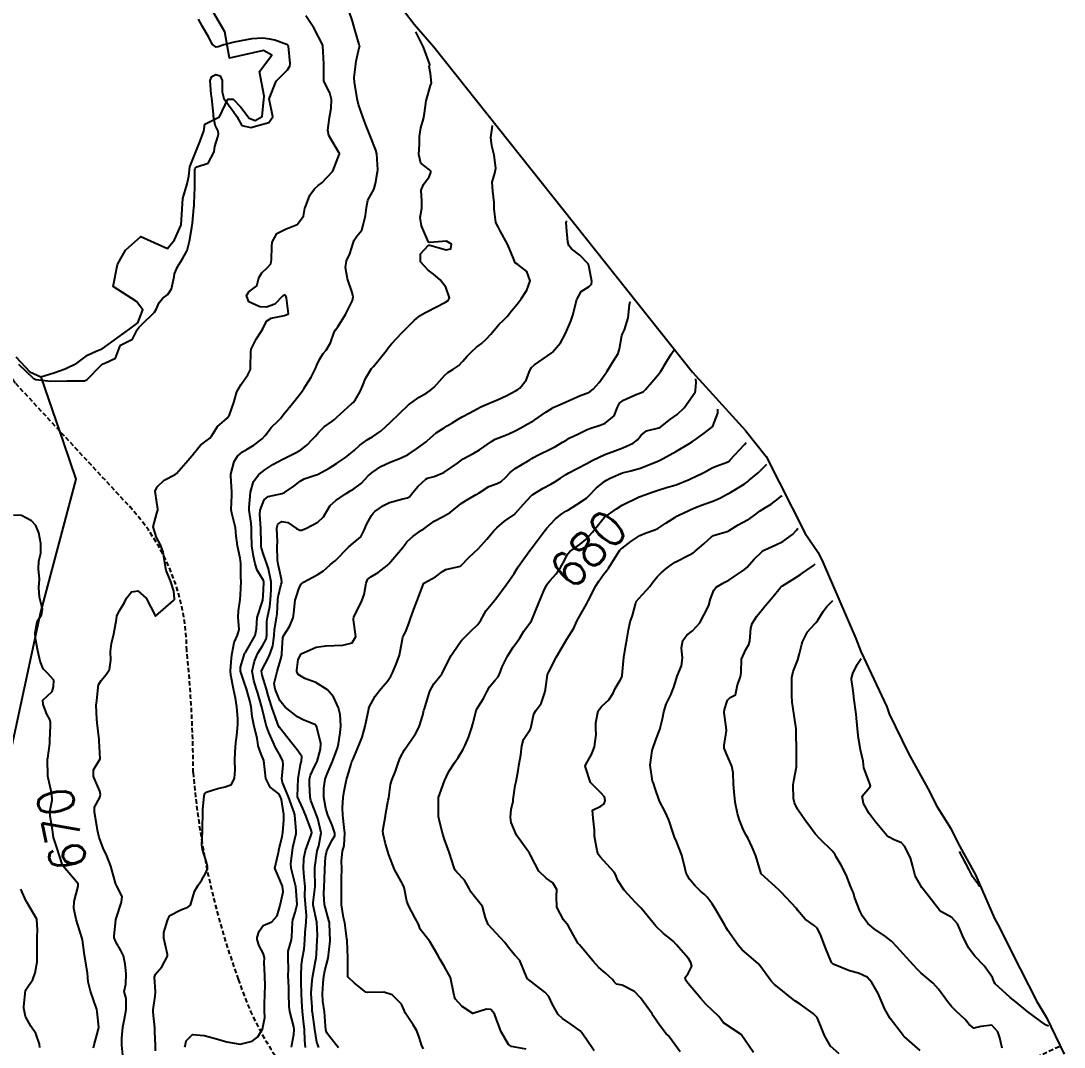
# Model space of a CAD drawing. Header units: metres. Extents: x 292545 to 299085, y 7450245 to 7463078.
# Drawn here: x 295269.7 to 295386.3, y 7462586.2 to 7462701 of the extents above; entities that cross this region are included whole.
import ezdxf
from ezdxf.enums import TextEntityAlignment as Align

# ---------------------------------------------------------------- set-up
doc = ezdxf.new("R2010")
doc.units = ezdxf.units.M
doc.linetypes.add('DASHED', pattern=[0.75, 0.5, -0.25])
for name, color, linetype in [('Area', 45, 'Continuous'), ('Cotas', 45, 'Continuous'), ('Curvas de Nivel 1m', 11, 'Continuous'), ('Curvas de Nivel 5m', 15, 'Continuous'), ('Hidrografia', 140, 'Continuous'), ('Vias Secundárias', 230, 'DASHED')]:
    doc.layers.add(name, color=color, linetype=linetype)
doc.styles.add('Style-STANDARD', font='STANDARD.shx')

msp = doc.modelspace()

# ---------------------------------------------------------------- linework, layer by layer
at = {"layer": 'Area'}
msp.add_polyline3d([(295311.52, 7462703.44, 681.97), (295313.7, 7462700.57, 679.32), (295315.89, 7462698.06, 678.19), (295344.8, 7462661.68, 680.52), (295350.71, 7462655.14, 682.49), (295353.01, 7462652.23, 684.11), (295357.36, 7462643.61, 686.82), (295358.82, 7462641.49, 687.75), (295359.34, 7462640.43, 683.98), (295363.04, 7462631.88, 689.1), (295363.58, 7462630.45, 689.07), (295366.49, 7462624.26, 687.93), (295366.78, 7462623.47, 689.27), (295368.94, 7462619.02, 690.05), (295371.28, 7462614.79, 686.86), (295372.03, 7462613.26, 687.6), (295373.64, 7462610.64, 688.57), (295374.48, 7462608.96, 689.57), (295376.4, 7462605.46, 689.52), (295378.53, 7462600.57, 690.12), (295379.09, 7462599.57, 690.65), (295380.48, 7462596.79, 690.1), (295383.25, 7462591.29, 689.52), (295384.35, 7462589.52, 688.63), (295386.31, 7462585.42, 685.04)], dxfattribs=at)
at = {"layer": 'Curvas de Nivel 1m', "flags": 128}
for points, elevation in [([(295281.11, 7462585.31), (295281.01, 7462586.41), (295281.01, 7462587.19), (295281.13, 7462588.41), (295281.3, 7462589.35), (295281.49, 7462590.4), (295281.49, 7462591.62), (295281.27, 7462592.41), (295281.45, 7462593.25), (295281.5, 7462594.4), (295281.39, 7462595.47), (295281.19, 7462596.41), (295280.92, 7462596.99), (295280.35, 7462597.95), (295280.16, 7462598.42), (295280.14, 7462598.64), (295280.34, 7462600.42), (295280.35, 7462600.46), (295280.38, 7462600.57), (295280.96, 7462602.41), (295281.04, 7462603.04), (295280.42, 7462604.27), (295280.33, 7462604.42), (295280.3, 7462604.54), (295279.79, 7462606.43), (295279.32, 7462607.58), (295278.94, 7462608.44), (295278.49, 7462609.62), (295278.28, 7462610.44), (295278.24, 7462610.71), (295277.96, 7462612.45), (295277.97, 7462613.01), (295278.54, 7462614.09), (295278.63, 7462614.44), (295278.55, 7462614.8), (295277.85, 7462616.45), (295277.84, 7462617.19), (295278.59, 7462618.44), (295278.47, 7462620.44), (295278.47, 7462620.59), (295278.27, 7462622.44), (295278.22, 7462622.87), (295278.15, 7462624.45), (295278.21, 7462624.91), (295278.36, 7462626.44), (295278.42, 7462626.71), (295278.69, 7462627.2), (295279.27, 7462627.87), (295279.65, 7462628.43), (295279.78, 7462629.48), (295279.75, 7462630.42), (295279.85, 7462631.32), (295280.11, 7462632.42), (295280.42, 7462634.05), (295280.47, 7462634.41), (295280.79, 7462635.05), (295281.31, 7462635.9), (295281.54, 7462636.4), (295282.09, 7462637.12), (295282.82, 7462637.2), (295283.74, 7462636.38), (295284.78, 7462634.37), (295286.8, 7462636.14), (295286.89, 7462636.25), (295286.91, 7462636.34), (295286.82, 7462637.19), (295286.45, 7462638.35), (295285.97, 7462639.48), (295285.83, 7462640.35), (295285.64, 7462641.58), (295285.34, 7462642.36), (295284.89, 7462643.18), (295284.51, 7462644.37), (295284.92, 7462645.92), (295285.03, 7462646.25), (295285.04, 7462646.36), (295284.93, 7462647.11), (295284.75, 7462648.36), (295284.96, 7462648.83), (295285.74, 7462649.58), (295286.97, 7462650.23), (295287.11, 7462650.34), (295288.17, 7462651.52), (295288.85, 7462652.32), (295288.92, 7462652.4), (295289, 7462652.5), (295289.81, 7462653.5), (295290.84, 7462654.29), (295291.03, 7462654.51), (295291.72, 7462655.6), (295292.49, 7462656.28), (295292.8, 7462656.52), (295293.05, 7462656.9), (295293.53, 7462658.26), (295293.87, 7462659.47), (295294.3, 7462660.25), (295295.1, 7462661.36), (295295.38, 7462661.97), (295295.41, 7462662.24), (295295.42, 7462663.95), (295295.47, 7462664.24), (295296.03, 7462665.35), (295296.6, 7462666.23), (295296.79, 7462666.6), (295297.17, 7462667.37), (295297.7, 7462667.7), (295299.18, 7462667.99), (295299.63, 7462668.19), (295299.42, 7462669.99), (295299.33, 7462670.2), (295299.28, 7462670.26), (295299.21, 7462670.28), (295299.13, 7462670.28), (295299, 7462670.2), (295298.13, 7462669.28), (295297.19, 7462668.93), (295296.44, 7462668.98), (295295.2, 7462669.55), (295294.94, 7462670.24), (295295.22, 7462670.65), (295296.11, 7462671.34), (295296.34, 7462672.23), (295296.67, 7462672.79), (295297.24, 7462673.32), (295297.67, 7462673.8), (295297.73, 7462674.22), (295297.77, 7462675.72), (295297.83, 7462676.21), (295298.34, 7462677.17), (295299.3, 7462677.65), (295300.6, 7462678.18), (295301.31, 7462679.1), (295301.48, 7462680.01), (295301.52, 7462680.17), (295302.04, 7462681.47), (295302.53, 7462682.16), (295302.97, 7462682.54), (295303.36, 7462682.84), (295304.59, 7462684.13), (295305.34, 7462686.07), (295305.34, 7462686.12), (295305.28, 7462686.24), (295304.15, 7462688.14), (295304.03, 7462688.74), (295304.23, 7462690.14), (295304.42, 7462691.17), (295304.44, 7462692.14), (295304.25, 7462692.91), (295303.64, 7462694.15), (295303.6, 7462694.26), (295303.58, 7462696.15), (295303.53, 7462697.48), (295303.48, 7462698.15), (295303.46, 7462698.24), (295302.47, 7462700.16), (295301.58, 7462701.51)], 671), ([(295284.78, 7462585.79), (295284.77, 7462586.36), (295284.7, 7462587.89), (295284.69, 7462588.37), (295284.5, 7462590.12), (295284.5, 7462590.37), (295284.73, 7462591.91), (295284.76, 7462592.37), (295284.65, 7462594.02), (295284.77, 7462594.37), (295285.48, 7462595.19), (295286.11, 7462596.35), (295286.12, 7462596.56), (295285.71, 7462598.36), (295285.71, 7462599.01), (295286.13, 7462600.35), (295286.2, 7462600.54), (295286.39, 7462600.91), (295287.59, 7462601.53), (295288.4, 7462601.83), (295288.67, 7462602.05), (295288.77, 7462602.32), (295289.15, 7462603.58), (295289.56, 7462604.31), (295289.93, 7462604.81), (295290.44, 7462605.74), (295290.57, 7462606.18), (295290.59, 7462606.3), (295290.59, 7462606.43), (295290.46, 7462606.88), (295290.03, 7462608.3), (295289.96, 7462608.83), (295290.01, 7462610.3), (295290.03, 7462610.77), (295290.06, 7462612.3), (295290.08, 7462612.75), (295290.2, 7462614.3), (295290.3, 7462614.55), (295290.55, 7462614.73), (295291.73, 7462615.11), (295292.56, 7462615.3), (295293.27, 7462615.56), (295293.62, 7462616.26), (295293.67, 7462617.17), (295293.65, 7462618.26), (295293.69, 7462619.17), (295293.77, 7462620.26), (295293.85, 7462621.03), (295293.97, 7462622.26), (295293.97, 7462622.94), (295293.88, 7462624.26), (295293.73, 7462625.2), (295293.48, 7462626.26), (295293.2, 7462627.77), (295293.16, 7462628.27), (295293.28, 7462629.72), (295293.34, 7462630.26), (295293.58, 7462631.44), (295293.95, 7462632.26), (295294.12, 7462632.9), (295294.03, 7462634.26), (295294.05, 7462634.99), (295294.25, 7462636.26), (295294.29, 7462636.78), (295294.34, 7462638.25), (295294.33, 7462638.76), (295294.31, 7462640.26), (295294.24, 7462640.87), (295293.93, 7462642.26), (295293.78, 7462643.37), (295293.7, 7462644.26), (295293.3, 7462645.89), (295293.24, 7462646.27), (295293.31, 7462647.9), (295293.31, 7462648.27), (295293.19, 7462650.05), (295293.2, 7462650.27), (295293.58, 7462651.67), (295293.93, 7462652.26), (295294.49, 7462652.77), (295295.01, 7462653.07), (295295.76, 7462653.49), (295296.7, 7462654.22), (295297.03, 7462654.6), (295297.74, 7462655.51), (295298.49, 7462656.21), (295298.76, 7462656.49), (295299.05, 7462656.89), (295300.07, 7462658.18), (295300.53, 7462658.72), (295301.08, 7462659.42), (295301.39, 7462659.87), (295301.59, 7462660.17), (295302.16, 7462661.1), (295302.68, 7462662.15), (295302.81, 7462662.46), (295303.12, 7462663.09), (295303.53, 7462663.75), (295303.86, 7462664.14), (295304.35, 7462664.93), (295304.75, 7462666.13), (295304.9, 7462666.4), (295305.17, 7462666.75), (295306.02, 7462668.12), (295306.78, 7462669.68), (295306.86, 7462670.1), (295306.75, 7462670.57), (295306.24, 7462672.11), (295306, 7462673.36), (295306.12, 7462674.11), (295306.48, 7462674.9), (295306.85, 7462676.1), (295306.96, 7462676.43), (295307.29, 7462676.88), (295307.84, 7462677.55), (295308, 7462678.09), (295308.24, 7462679.17), (295308.36, 7462680.09), (295308.51, 7462680.91), (295309.16, 7462682.08), (295309.23, 7462682.21), (295309.36, 7462682.78), (295309.59, 7462684.08), (295309.61, 7462684.31), (295309.5, 7462686.08), (295309.4, 7462686.51), (295308.76, 7462688.09), (295308.33, 7462689.2), (295308, 7462690.09), (295307.47, 7462691.61), (295307.34, 7462692.1), (295307.31, 7462692.27), (295307, 7462694.1), (295306.99, 7462694.61), (295307.15, 7462696.1), (295307.19, 7462696.43), (295307.54, 7462697.94), (295307.58, 7462698.06), (295307.6, 7462698.1), (295307.59, 7462698.15), (295307.54, 7462698.29), (295307.03, 7462700.11), (295306.78, 7462700.9), (295306.37, 7462702.11)], 672), ([(295288.07, 7462586.19), (295288.08, 7462586.32), (295288.22, 7462586.9), (295288.92, 7462587.62), (295290.23, 7462587.51), (295291.33, 7462587.18), (295292.22, 7462586.94), (295292.74, 7462586.79), (295294.22, 7462586.53), (295295.59, 7462586.87), (295296.22, 7462587.36), (295296.74, 7462588.22), (295296.98, 7462589.49), (295296.96, 7462590.22), (295296.94, 7462590.89), (295296.99, 7462592.22), (295297.04, 7462592.97), (295297.01, 7462594.22), (295296.93, 7462595.61), (295296.95, 7462596.22), (295296.8, 7462596.69), (295296.35, 7462597.53), (295296.12, 7462598.23), (295296.13, 7462598.46), (295296.37, 7462599.15), (295296.82, 7462599.78), (295297.79, 7462600.21), (295298.39, 7462600.87), (295298.68, 7462601.92), (295298.76, 7462602.2), (295299.06, 7462603.55), (295298.98, 7462604.19), (295298.44, 7462605.41), (295298.13, 7462606.2), (295298.47, 7462607.81), (295298.55, 7462608.12), (295298.57, 7462608.2), (295298.94, 7462609.74), (295299.02, 7462610.19), (295299.13, 7462611.58), (295299.1, 7462612.19), (295298.86, 7462613.88), (295298.76, 7462614.2), (295298.55, 7462614.51), (295297.6, 7462615.26), (295297.11, 7462616.22), (295296.92, 7462617.9), (295296.88, 7462618.23), (295296.81, 7462618.44), (295296.6, 7462618.97), (295296.25, 7462619.87), (295296.2, 7462620.23), (295296.14, 7462620.71), (295295.76, 7462622.23), (295295.59, 7462623.17), (295295.47, 7462624.24), (295295.33, 7462624.91), (295294.95, 7462626.25), (295294.69, 7462626.99), (295294.29, 7462628.25), (295294.29, 7462628.68), (295294.73, 7462630.16), (295294.77, 7462630.25), (295294.82, 7462630.34), (295295.91, 7462632.23), (295296.05, 7462632.95), (295296.15, 7462634.23), (295296.77, 7462636.19), (295296.78, 7462636.22), (295296.78, 7462636.24), (295296.81, 7462636.63), (295296.89, 7462638.16), (295296.89, 7462638.22), (295296.83, 7462638.36), (295296.13, 7462639.52), (295295.92, 7462640.23), (295295.72, 7462641.1), (295295.54, 7462642.24), (295295.51, 7462643.63), (295295.5, 7462644.24), (295295.45, 7462644.78), (295295.23, 7462646.25), (295295.23, 7462646.55), (295295.41, 7462648.24), (295295.74, 7462649.46), (295296.33, 7462650.23), (295296.98, 7462650.73), (295297.87, 7462651.33), (295298.99, 7462651.95), (295299.51, 7462652.19), (295300.5, 7462652.68), (295301.01, 7462653), (295301.67, 7462653.51), (295302.31, 7462654.16), (295302.65, 7462654.53), (295303.03, 7462654.96), (295303.64, 7462655.54), (295304.48, 7462656.14), (295304.79, 7462656.39), (295305.05, 7462656.65), (295306.67, 7462658.11), (295306.88, 7462658.29), (295307.07, 7462658.53), (295307.66, 7462659.51), (295307.89, 7462660.09), (295308.23, 7462660.96), (295308.93, 7462662.08), (295309.01, 7462662.18), (295309.12, 7462662.32), (295310.54, 7462664.06), (295310.79, 7462664.4), (295311.14, 7462664.84), (295311.73, 7462665.47), (295312.26, 7462666.04), (295312.72, 7462666.49), (295313.17, 7462666.92), (295313.73, 7462667.47), (295314.37, 7462668.02), (295314.89, 7462668.31), (295315.19, 7462668.44), (295316.12, 7462668.92), (295317.2, 7462669.51), (295317.49, 7462669.69), (295317.63, 7462669.98), (295317.22, 7462671.16), (295316.6, 7462671.99), (295315.86, 7462672.62), (295315.24, 7462673.06), (295314.38, 7462674.02), (295314.39, 7462674.89), (295315.28, 7462675.86), (295315.42, 7462675.87), (295317.27, 7462675.35), (295317.79, 7462675.46), (295317.87, 7462675.97), (295317.29, 7462676.32), (295315.43, 7462676.15), (295315.28, 7462676.19), (295314.51, 7462678.02), (295314.36, 7462678.98), (295314.55, 7462680.02), (295314.55, 7462680.8), (295314.48, 7462682.02), (295314.74, 7462682.64), (295315.37, 7462683.52), (295315.55, 7462684.01), (295315.53, 7462684.16), (295315.38, 7462684.28), (295314.42, 7462685.05), (295314.2, 7462686.02), (295314.26, 7462687.17), (295314.28, 7462688.02), (295314.41, 7462688.99), (295314.72, 7462690.01), (295314.84, 7462690.62), (295315.01, 7462692.01), (295315.49, 7462693.74), (295315.58, 7462693.91), (295315.62, 7462694), (295315.5, 7462695.06), (295315.37, 7462695.86), (295315.43, 7462696), (295315.44, 7462696.08), (295314.73, 7462698.01), (295313.87, 7462699.71)], 673), ([(295299.99, 7462586.18), (295300, 7462586.4), (295300.23, 7462587.62), (295300.29, 7462588.12), (295300.29, 7462588.18), (295300.24, 7462588.46), (295299.79, 7462590.18), (295299.71, 7462590.74), (295299.68, 7462592.19), (295299.66, 7462592.81), (295299.61, 7462594.19), (295299.63, 7462594.87), (295299.6, 7462596.19), (295299.61, 7462596.91), (295299.96, 7462598.18), (295300.02, 7462598.52), (295300.07, 7462600.18), (295300.12, 7462600.44), (295300.39, 7462601.23), (295300.58, 7462602), (295300.59, 7462602.18), (295300.44, 7462604.16), (295300.44, 7462604.18), (295300.42, 7462604.26), (295299.93, 7462606.19), (295299.9, 7462606.74), (295300.07, 7462608.18), (295300.13, 7462608.53), (295300.49, 7462610.1), (295300.5, 7462610.18), (295300.5, 7462610.33), (295300.33, 7462612.18), (295300.26, 7462612.44), (295299.63, 7462614.19), (295298.98, 7462615.77), (295298.88, 7462616.2), (295299.04, 7462617.75), (295298.99, 7462618.2), (295298.6, 7462619), (295298.16, 7462619.76), (295297.95, 7462620.21), (295297.45, 7462621.39), (295297.14, 7462622.21), (295296.66, 7462624.22), (295296.22, 7462625.77), (295296.08, 7462626.23), (295295.75, 7462627.18), (295295.59, 7462628.24), (295295.83, 7462629.34), (295296.23, 7462630.23), (295296.74, 7462631.05), (295297.16, 7462631.81), (295297.23, 7462632.22), (295297.22, 7462633.77), (295297.28, 7462634.22), (295297.54, 7462635.47), (295297.61, 7462636.21), (295297.71, 7462637.32), (295297.72, 7462638.21), (295297.4, 7462639.66), (295297.23, 7462640.22), (295296.86, 7462641.27), (295296.62, 7462641.97), (295296.57, 7462642.22), (295296.57, 7462642.53), (295296.56, 7462644.23), (295296.44, 7462645.75), (295296.46, 7462646.23), (295296.93, 7462647.4), (295297.38, 7462647.78), (295298.94, 7462648.11), (295299.18, 7462648.2), (295300.23, 7462648.91), (295300.96, 7462649.48), (295301.39, 7462649.74), (295302.61, 7462650.15), (295302.9, 7462650.22), (295302.97, 7462650.25), (295304.18, 7462650.94), (295304.99, 7462651.46), (295306, 7462652.11), (295307, 7462652.93), (295307.6, 7462653.5), (295308.43, 7462654.09), (295308.79, 7462654.31), (295309.02, 7462654.45), (295309.99, 7462655.11), (295311.04, 7462656.06), (295313.06, 7462658.03), (295314.24, 7462658.86), (295315.08, 7462659.36), (295315.47, 7462659.62), (295315.91, 7462660), (295317.11, 7462661.32), (295317.46, 7462661.63), (295318.02, 7462661.97), (295318.66, 7462662.42), (295319.12, 7462662.91), (295319.62, 7462663.47), (295320.08, 7462663.95), (295320.63, 7462664.45), (295321.15, 7462664.83), (295321.74, 7462665.34), (295322.25, 7462665.92), (295323.17, 7462667.02), (295323.63, 7462667.45), (295324.08, 7462667.9), (295324.57, 7462668.52), (295325.2, 7462669.27), (295325.62, 7462669.88), (295326.26, 7462670.83), (295326.65, 7462671.87), (295326.27, 7462672.91), (295325.25, 7462673.69), (295324.98, 7462673.89), (295324.78, 7462674.37), (295324.13, 7462675.9), (295323.3, 7462677.49), (295323.05, 7462677.91), (295322.82, 7462678.4), (295322.61, 7462679.92), (295322.61, 7462680.64), (295322.47, 7462681.92), (295322.38, 7462682.9), (295322.69, 7462683.92), (295322.81, 7462684.48), (295322.62, 7462685.92), (295322.37, 7462686.96), (295322.26, 7462687.92), (295322.41, 7462688.95), (295322.45, 7462689.24)], 674), ([(295303.04, 7462586.15), (295302.81, 7462586.75), (295302.57, 7462588.15), (295302.31, 7462590.11), (295302.3, 7462590.16), (295302.3, 7462590.2), (295302.27, 7462590.65), (295302.19, 7462592.16), (295302.18, 7462592.26), (295302.3, 7462593.64), (295302.36, 7462594.16), (295302.66, 7462595.82), (295302.72, 7462596.15), (295302.78, 7462596.59), (295302.85, 7462598.15), (295302.87, 7462598.67), (295302.8, 7462600.15), (295302.4, 7462602.05), (295302.38, 7462602.16), (295302.38, 7462602.19), (295302.4, 7462602.36), (295302.6, 7462604.16), (295302.58, 7462606.03), (295302.58, 7462606.16), (295302.58, 7462606.29), (295302.86, 7462608.15), (295303.02, 7462608.69), (295303.3, 7462610.14), (295302.92, 7462611.75), (295302.75, 7462612.15), (295302.53, 7462612.73), (295302.15, 7462613.76), (295302.05, 7462614.16), (295301.97, 7462615.58), (295302, 7462616.16), (295302.11, 7462616.62), (295302.59, 7462617.63), (295302.77, 7462617.97), (295302.84, 7462618.15), (295303.23, 7462619.52), (295303.27, 7462620.14), (295302.8, 7462621.99), (295302.74, 7462622.15), (295302.64, 7462622.25), (295301.26, 7462622.78), (295300.65, 7462623.11), (295299.26, 7462624.19), (295298.67, 7462624.96), (295298.14, 7462626.21), (295298.04, 7462626.86), (295298.36, 7462628.2), (295298.45, 7462628.47), (295298.73, 7462629.45), (295298.89, 7462630.04), (295298.91, 7462630.2), (295299, 7462631.95), (295299.07, 7462632.2), (295299.74, 7462633.22), (295300.15, 7462634.19), (295300.24, 7462634.73), (295300.4, 7462636.18), (295300.48, 7462636.51), (295300.82, 7462637.56), (295301.04, 7462637.97), (295301.33, 7462638.17), (295302.84, 7462639.01), (295303.55, 7462639.44), (295304.31, 7462640.14), (295304.6, 7462640.38), (295304.86, 7462640.59), (295306.35, 7462642.11), (295306.63, 7462642.35), (295306.88, 7462642.53), (295307.74, 7462643.24), (295308.14, 7462644.09), (295308.35, 7462644.64), (295308.92, 7462645.63), (295309.1, 7462645.9), (295309.27, 7462646.08), (295310.24, 7462646.76), (295310.93, 7462647.09), (295312.42, 7462647.52), (295312.94, 7462647.62), (295313.2, 7462647.77), (295313.4, 7462648.03), (295314.08, 7462648.89), (295314.97, 7462649.71), (295315.17, 7462649.81), (295315.9, 7462650), (295316.98, 7462650.45), (295318.51, 7462651.49), (295318.99, 7462651.87), (295319.05, 7462651.9), (295319.17, 7462651.96), (295320.34, 7462652.6), (295321, 7462653), (295322.34, 7462653.92), (295322.75, 7462654.18), (295323.02, 7462654.29), (295324.17, 7462654.75), (295325.03, 7462655.13), (295325.53, 7462655.39), (295326.38, 7462655.88), (295326.8, 7462656.12), (295327.05, 7462656.27), (295328.39, 7462657.19), (295329.06, 7462657.62), (295329.2, 7462657.7), (295329.49, 7462657.84), (295330.58, 7462658.32), (295331.07, 7462658.55), (295332.36, 7462659.08), (295333.08, 7462659.35), (295333.36, 7462659.51), (295333.67, 7462659.78), (295334.34, 7462660.53), (295335.11, 7462661.54), (295335.21, 7462661.68), (295335.26, 7462661.77), (295335.97, 7462662.92), (295336.46, 7462663.76), (295336.64, 7462664.26), (295336.9, 7462665.75), (295336.96, 7462665.95), (295337.17, 7462666.42), (295337.58, 7462667.74), (295337.75, 7462669.19), (295337.83, 7462669.56)], 676), ([(295305.24, 7462586.12), (295304.23, 7462587.37), (295303.91, 7462587.81), (295303.82, 7462588.14), (295303.78, 7462588.59), (295303.65, 7462590.14), (295303.47, 7462591.34), (295303.42, 7462592.14), (295303.5, 7462593.34), (295303.58, 7462594.14), (295303.71, 7462594.74), (295304.06, 7462596.13), (295304.31, 7462598.09), (295304.31, 7462598.13), (295304.23, 7462599.99), (295304.22, 7462600.13), (295304.16, 7462600.35), (295303.65, 7462602.14), (295303.58, 7462603.31), (295303.64, 7462604.14), (295303.66, 7462604.91), (295303.69, 7462606.14), (295303.76, 7462607.44), (295303.92, 7462608.14), (295304.48, 7462609.31), (295304.8, 7462609.82), (295304.81, 7462610.13), (295304.51, 7462611.02), (295304.05, 7462612.13), (295303.8, 7462612.87), (295303.59, 7462614.14), (295303.57, 7462615.12), (295303.74, 7462616.14), (295303.97, 7462616.74), (295304.55, 7462618.13), (295304.57, 7462618.16), (295304.59, 7462618.24), (295305.11, 7462619.62), (295305.23, 7462620.12), (295305.43, 7462621.32), (295305.5, 7462622.12), (295305.4, 7462623.38), (295305.23, 7462624.12), (295304.68, 7462625.35), (295303.99, 7462626.14), (295302.7, 7462626.97), (295301.46, 7462627.41), (295300.71, 7462627.87), (295300.57, 7462628.18), (295300.57, 7462628.33), (295300.73, 7462629.54), (295301.07, 7462630.17), (295302.74, 7462630.93), (295303.8, 7462631.08), (295304.74, 7462631.12), (295305.71, 7462631.15), (295306.75, 7462631.41), (295307.15, 7462632.1), (295306.91, 7462633.98), (295306.9, 7462634.11), (295306.95, 7462634.27), (295307.82, 7462636.09), (295308.09, 7462636.81), (295308.32, 7462638.09), (295308.45, 7462638.47), (295308.84, 7462638.77), (295309.67, 7462639.25), (295310.68, 7462640.06), (295310.77, 7462640.15), (295310.85, 7462640.23), (295312.39, 7462642.04), (295312.59, 7462642.33), (295312.88, 7462642.71), (295313.57, 7462643.34), (295314.51, 7462644.01), (295314.76, 7462644.16), (295314.91, 7462644.26), (295315.92, 7462644.99), (295316.92, 7462645.52), (295317.7, 7462645.98), (295318.93, 7462646.97), (295319.52, 7462647.37), (295320.55, 7462647.94), (295320.8, 7462648.08), (295320.95, 7462648.19), (295322.01, 7462648.87), (295322.96, 7462649.22), (295323.42, 7462649.45), (295323.87, 7462649.9), (295324.42, 7462650.46), (295324.98, 7462650.9), (295325.59, 7462651.28), (295326.59, 7462651.87), (295326.84, 7462652.03), (295327, 7462652.12), (295327.51, 7462652.38), (295329.01, 7462653.14), (295329.47, 7462653.37), (295330.26, 7462653.83), (295330.73, 7462654.11), (295331.02, 7462654.28), (295332.05, 7462654.79), (295333.03, 7462655.27), (295333.42, 7462655.41), (295334.57, 7462655.78), (295335.04, 7462655.97), (295336.02, 7462656.8), (295336.42, 7462657.76), (295336.64, 7462658.19), (295337.07, 7462658.55), (295338.56, 7462659.21), (295339.08, 7462659.39), (295339.3, 7462659.5), (295339.54, 7462659.72), (295340.25, 7462660.56), (295341.11, 7462661.56), (295341.17, 7462661.64), (295341.22, 7462661.7), (295341.92, 7462662.9), (295342.39, 7462663.69), (295342.7, 7462664.12)], 677), ([(295314.74, 7462586.01), (295314.54, 7462586.34), (295314.23, 7462587.32), (295313.97, 7462588.02), (295313.57, 7462588.7), (295312.69, 7462590.04), (295312.56, 7462590.33), (295312.27, 7462590.98), (295311.24, 7462592.05), (295310.29, 7462592.35), (295308.5, 7462592.3), (295308.29, 7462592.34), (295307.03, 7462593.36), (295306.3, 7462594), (295306.27, 7462594.11), (295306.27, 7462594.15), (295306.27, 7462596.11), (295306.27, 7462596.17), (295306.18, 7462598.11), (295306.17, 7462598.29), (295305.94, 7462600.11), (295305.8, 7462600.7), (295305.55, 7462602.12), (295305.56, 7462602.97), (295305.56, 7462604.12), (295305.55, 7462605), (295305.58, 7462606.12), (295305.57, 7462607.01), (295305.68, 7462608.12), (295305.85, 7462608.75), (295305.95, 7462610.12), (295305.87, 7462610.75), (295305.71, 7462612.12), (295305.68, 7462612.97), (295305.76, 7462614.12), (295305.86, 7462614.81), (295306.12, 7462616.11), (295306.22, 7462616.47), (295306.59, 7462617.74), (295306.69, 7462618.01), (295306.73, 7462618.11), (295306.81, 7462618.32), (295307.59, 7462620.1), (295307.88, 7462620.84), (295308.22, 7462622.09), (295308.62, 7462624.04), (295308.63, 7462624.08), (295308.66, 7462624.19), (295309.32, 7462625.43), (295309.79, 7462626.07), (295310.22, 7462626.54), (295310.7, 7462627.1), (295311.08, 7462627.68), (295311.26, 7462628.05), (295311.68, 7462629), (295312.03, 7462630.04), (295312.33, 7462631.61), (295312.4, 7462632.04), (295312.53, 7462632.26), (295312.76, 7462632.66), (295313.11, 7462633.69), (295313.22, 7462634.03), (295313.63, 7462635.18), (295313.97, 7462636.02), (295314.2, 7462636.62), (295314.72, 7462638.01), (295314.76, 7462638.08), (295314.82, 7462638.12), (295316.06, 7462638.78), (295316.84, 7462639.39), (295317.23, 7462639.61), (295318.85, 7462639.96), (295319.84, 7462640.98), (295320.87, 7462641.94), (295321.82, 7462643), (295322.59, 7462643.91), (295322.91, 7462644.26), (295323.79, 7462645.02), (295324.92, 7462645.8), (295324.97, 7462645.84), (295325.01, 7462645.89), (295325.91, 7462646.9), (295326.8, 7462647.87), (295326.87, 7462647.94), (295326.94, 7462648), (295328.1, 7462648.7), (295328.96, 7462649.15), (295329.41, 7462649.39), (295330.04, 7462649.83), (295330.6, 7462650.2), (295330.98, 7462650.41), (295331.9, 7462650.9), (295332.99, 7462651.47), (295333.58, 7462651.79), (295335, 7462652.48), (295336.12, 7462652.88), (295337.01, 7462653.19), (295338.17, 7462653.73), (295338.64, 7462654.1), (295339.03, 7462654.61), (295339.65, 7462655.1), (295341.04, 7462655.44), (295341.22, 7462655.52), (295341.45, 7462655.7), (295342.32, 7462656.42), (295343.06, 7462656.93), (295343.87, 7462657.67), (295345.08, 7462659.42), (295345.13, 7462659.6), (295345.18, 7462660.53), (295345.16, 7462660.91)], 678), ([(295326.21, 7462585.98), (295324.57, 7462586.25), (295324.22, 7462586.47), (295323.4, 7462587.91), (295322.88, 7462589.28), (295322.67, 7462589.92), (295322.26, 7462590.42), (295321.76, 7462590.43), (295320.25, 7462589.94), (295319.05, 7462590.73), (295318.28, 7462591.6), (295318.14, 7462591.97), (295318.11, 7462592.14), (295317.76, 7462593.98), (295317.04, 7462595.26), (295316.58, 7462595.99), (295316.34, 7462596.48), (295315.43, 7462598), (295314.37, 7462599.37), (295314.19, 7462599.83), (295314.11, 7462600.01), (295313.78, 7462600.62), (295313.05, 7462602.03), (295312.88, 7462602.5), (295312.56, 7462604.04), (295312.43, 7462604.38), (295311.49, 7462606.05), (295310.85, 7462607.68), (295310.73, 7462608.06), (295310.48, 7462608.94), (295310.21, 7462610.06), (295310.19, 7462610.37), (295310.46, 7462612.06), (295310.47, 7462612.11), (295310.53, 7462612.36), (295310.79, 7462613.8), (295310.84, 7462614.06), (295311.04, 7462615.57), (295311.17, 7462616.05), (295311.59, 7462617.04), (295311.94, 7462618.05), (295312.11, 7462618.54), (295312.61, 7462619.45), (295313.02, 7462620.03), (295313.83, 7462621.23), (295314.25, 7462622.02), (295314.65, 7462623.33), (295314.78, 7462623.89), (295314.82, 7462624.01), (295315.26, 7462625.42), (295315.43, 7462626), (295315.88, 7462626.81), (295316.71, 7462627.84), (295316.78, 7462627.92), (295316.81, 7462627.99), (295316.9, 7462628.17), (295317.8, 7462629.97), (295318.75, 7462631.38), (295319.02, 7462631.69), (295319.27, 7462631.95), (295320, 7462632.71), (295320.78, 7462633.45), (295321, 7462633.72), (295321.13, 7462633.94), (295321.73, 7462635), (295322.49, 7462635.92), (295322.63, 7462636.09), (295322.81, 7462636.33), (295323.95, 7462637.9), (295324.33, 7462638.4), (295324.84, 7462639.16), (295325.11, 7462639.62), (295325.29, 7462639.89), (295325.95, 7462640.79), (295326.72, 7462641.87), (295326.78, 7462641.96), (295326.87, 7462642.07), (295328.22, 7462643.85), (295328.52, 7462644.23), (295328.91, 7462644.67), (295329.48, 7462645.26), (295330.2, 7462645.83), (295330.64, 7462646.11), (295330.93, 7462646.28), (295331.87, 7462646.88), (295332.94, 7462647.58), (295333.18, 7462647.8), (295334.03, 7462648.71), (295334.97, 7462649.47), (295335.16, 7462649.58), (295335.52, 7462649.76), (295336.51, 7462650.22), (295336.98, 7462650.4), (295337.89, 7462650.65), (295338.99, 7462650.94), (295340.91, 7462651.7), (295340.99, 7462651.74), (295341.08, 7462651.79), (295343, 7462652.84), (295344.37, 7462653.66), (295344.77, 7462653.9), (295345.02, 7462654.06), (295345.94, 7462654.73), (295347.04, 7462655.59), (295347.06, 7462655.61), (295347.07, 7462655.63), (295347.6, 7462657.08), (295347.63, 7462657.53)], 679), ([(295343.4, 7462585.67), (295342.23, 7462587.3), (295342.05, 7462587.5), (295341.85, 7462587.69), (295341.15, 7462588.61), (295340.38, 7462589.71), (295340.26, 7462589.9), (295338.96, 7462591.72), (295338.29, 7462592.42), (295336.93, 7462593.11), (295336.3, 7462593.22), (295336.03, 7462593.48), (295335.84, 7462593.76), (295335.04, 7462594.5), (295334.32, 7462595.09), (295333.69, 7462595.79), (295332.35, 7462597.4), (295332.16, 7462597.62), (295332.01, 7462597.8), (295331.52, 7462598.65), (295330.88, 7462599.81), (295330.38, 7462600.43), (295329.64, 7462601.83), (295329.6, 7462603.02), (295329.61, 7462603.83), (295329.17, 7462604.58), (295328.44, 7462605.1), (295327.6, 7462605.86), (295326.67, 7462607.67), (295326.58, 7462607.87), (295326.47, 7462608.04), (295325.13, 7462609.88), (295324.51, 7462611.32), (295324.44, 7462611.89), (295324.53, 7462612.76), (295324.73, 7462613.7), (295324.76, 7462613.89), (295324.98, 7462615.46), (295325.07, 7462615.88), (295325.32, 7462617.14), (295325.43, 7462617.88), (295325.59, 7462618.89), (295325.72, 7462619.88), (295325.9, 7462620.59), (295326.63, 7462621.7), (295326.7, 7462621.8), (295326.72, 7462621.87), (295327.05, 7462623.47), (295327.3, 7462623.86), (295327.89, 7462624.63), (295328.3, 7462625.85), (295328.36, 7462626.18), (295328.59, 7462627.85), (295328.61, 7462627.95), (295328.72, 7462628.17), (295329.58, 7462629.84), (295330.75, 7462631.82), (295331.52, 7462633.06), (295331.87, 7462633.81), (295332.18, 7462634.41), (295332.8, 7462635.47), (295332.96, 7462635.8), (295333.11, 7462636.1), (295333.99, 7462637.78), (295334.3, 7462638.31), (295334.84, 7462639.05), (295335.17, 7462639.44), (295335.4, 7462639.76), (295335.97, 7462640.65), (295336.68, 7462641.75), (295336.77, 7462641.86), (295336.87, 7462641.95), (295337.89, 7462642.73), (295338.89, 7462643.4), (295339.62, 7462643.72), (295340.57, 7462644.03), (295340.9, 7462644.19), (295341.81, 7462644.79), (295342.92, 7462645.48), (295343.05, 7462645.55), (295343.26, 7462645.67), (295344.93, 7462646.46), (295345.78, 7462646.8), (295346.94, 7462647.2), (295347.26, 7462647.31), (295347.92, 7462647.62), (295348.58, 7462647.98), (295348.95, 7462648.19), (295350.54, 7462649.16), (295350.96, 7462649.43), (295351.04, 7462649.5), (295351.11, 7462649.58), (295352.13, 7462650.42), (295352.99, 7462651.27), (295353.09, 7462651.35)], 681), ([(295351.6, 7462585.58), (295350.23, 7462587.59), (295348.25, 7462588.91), (295347.95, 7462589.32), (295347.72, 7462589.62), (295346.27, 7462591.01), (295345.7, 7462591.65), (295344.3, 7462593.31), (295344.03, 7462593.66), (295343.98, 7462593.99), (295344.31, 7462594.44), (295344.71, 7462595.26), (295344.61, 7462595.66), (295344.33, 7462596.1), (295342.96, 7462597.67), (295342.67, 7462597.99), (295342.36, 7462598.28), (295341.56, 7462598.89), (295340.7, 7462599.71), (295340.38, 7462600.09), (295339.04, 7462601.72), (295338.41, 7462602.38), (295337.14, 7462603.74), (295336.43, 7462604.83), (295336.19, 7462605.5), (295336.03, 7462605.76), (295334.47, 7462607.47), (295334.26, 7462607.78), (295334.12, 7462608.14), (295333.82, 7462609.79), (295333.82, 7462610.46), (295333.69, 7462611.79), (295333.62, 7462612.69), (295334.53, 7462613.15), (295334.91, 7462613.41), (295335.04, 7462613.77), (295334.95, 7462614.18), (295334.55, 7462614.64), (295333.4, 7462615.79), (295332.79, 7462617.6), (295332.85, 7462617.8), (295333.48, 7462618.91), (295333.83, 7462619.79), (295334.01, 7462621.16), (295333.98, 7462621.78), (295333.97, 7462622.45), (295334.25, 7462623.78), (295334.67, 7462624.32), (295335.42, 7462625.02), (295335.91, 7462625.76), (295336.15, 7462626.29), (295336.7, 7462627.22), (295336.89, 7462627.56), (295336.94, 7462627.75), (295337.08, 7462629.39), (295337.11, 7462629.75), (295337.33, 7462631.16), (295337.46, 7462631.74), (295337.64, 7462632.87), (295337.83, 7462633.74), (295338.07, 7462634.46), (295338.4, 7462635.73), (295338.5, 7462636.04), (295338.81, 7462636.4), (295340.02, 7462637.71), (295340.36, 7462638.18), (295340.84, 7462638.8), (295341.3, 7462639.24), (295341.82, 7462639.69), (295342.4, 7462640.14), (295342.86, 7462640.41), (295344.44, 7462641.23), (295344.87, 7462641.48), (295344.97, 7462641.55), (295345.1, 7462641.65), (295346.05, 7462642.47), (295346.89, 7462643.24), (295347.13, 7462643.39), (295347.86, 7462643.62), (295348.67, 7462643.84), (295348.9, 7462643.95), (295349.89, 7462644.61), (295350.92, 7462645.17), (295351.18, 7462645.31), (295351.56, 7462645.57), (295352.34, 7462646.16), (295352.93, 7462646.54), (295353.58, 7462646.91), (295354.39, 7462647.55), (295354.69, 7462647.8), (295354.79, 7462647.85)], 682), ([(295361.17, 7462585.46), (295360.22, 7462586.32), (295359.54, 7462587.48), (295359.1, 7462588.62), (295358.72, 7462589.49), (295358.26, 7462589.94), (295356.8, 7462590.99), (295356.28, 7462591.34), (295356.04, 7462591.52), (295354.3, 7462592.92), (295353.95, 7462593.2), (295353.62, 7462593.55), (295352.32, 7462595.34), (295352.23, 7462595.47), (295352.14, 7462595.56), (295350.34, 7462597.06), (295349.87, 7462597.59), (295348.74, 7462599.23), (295348.5, 7462599.61), (295348.38, 7462599.82), (295347.34, 7462601.63), (295347, 7462602.23), (295346.42, 7462602.97), (295346.07, 7462603.29), (295345.68, 7462603.64), (295345.05, 7462604.27), (295344.44, 7462604.99), (295344.09, 7462605.66), (295343.97, 7462606.14), (295343.59, 7462607.67), (295342.99, 7462609.18), (295342.78, 7462609.68), (295342.5, 7462610.45), (295342.2, 7462611.38), (295342.1, 7462611.69), (295341.72, 7462612.49), (295341.11, 7462613.69), (295340.56, 7462615.23), (295340.45, 7462615.59), (295340.41, 7462615.7), (295340.33, 7462615.94), (295340.07, 7462617.71), (295340.27, 7462619.37), (295340.38, 7462619.7), (295340.62, 7462620.34), (295341, 7462621.32), (295341.13, 7462621.7), (295341.44, 7462622.91), (295341.58, 7462623.69), (295341.83, 7462624.53), (295342.41, 7462625.68), (295342.49, 7462625.87), (295342.69, 7462626.43), (295342.98, 7462627.4), (295343.08, 7462627.68), (295343.55, 7462628.84), (295343.66, 7462629.67), (295343.57, 7462630.85), (295343.69, 7462631.67), (295344.16, 7462632.27), (295344.77, 7462632.75), (295345.6, 7462633.65), (295346.51, 7462635.34), (295346.62, 7462635.63), (295346.81, 7462636.34), (295347.16, 7462637.28), (295347.43, 7462637.62), (295348.31, 7462638.14), (295348.83, 7462638.41), (295349.56, 7462638.88), (295350.57, 7462639.58), (295350.86, 7462639.84), (295351.68, 7462640.76), (295352.52, 7462641.56), (295352.72, 7462641.72), (295352.88, 7462641.81), (295354.08, 7462642.35), (295354.89, 7462642.75), (295355.96, 7462643.52), (295356.42, 7462644), (295356.55, 7462644.21)], 683), ([(295370.21, 7462585.83), (295368.44, 7462587.38), (295368.34, 7462587.48), (295368.24, 7462587.61), (295366.87, 7462589.39), (295366.27, 7462590.43), (295365.87, 7462591.4), (295365.52, 7462592.18), (295364.82, 7462593.41), (295364.31, 7462594.02), (295363.34, 7462594.46), (295362.32, 7462594.74), (295360.51, 7462595.47), (295360.33, 7462595.67), (295359.57, 7462597.48), (295359.07, 7462598.78), (295358.72, 7462599.49), (295358.38, 7462599.8), (295357.37, 7462600.49), (295356.51, 7462601.52), (295356.4, 7462601.68), (295354.68, 7462603.54), (295354.43, 7462603.79), (295352.44, 7462605.56), (295351.87, 7462607.57), (295351.45, 7462608.54), (295350.98, 7462609.58), (295350.8, 7462609.89), (295350.5, 7462610.45), (295350.04, 7462611.59), (295349.81, 7462612.31), (295349.55, 7462613.6), (295349.43, 7462614.73), (295349.36, 7462615.6), (295349.32, 7462616.86), (295349.19, 7462617.6), (295348.6, 7462618.99), (295348.33, 7462619.61), (295348.31, 7462619.92), (295348.57, 7462621.61), (295348.57, 7462621.67), (295348.33, 7462623.61), (295348.35, 7462623.93), (295348.68, 7462624.98), (295348.98, 7462625.3), (295349.58, 7462625.6), (295349.81, 7462626.71), (295350.14, 7462627.59), (295350.21, 7462628.09), (295350.26, 7462629.59), (295350.74, 7462630.67), (295351.09, 7462631.23), (295351.19, 7462631.58), (295351.29, 7462633.06), (295351.44, 7462633.57), (295351.97, 7462634.38), (295352.8, 7462635.4), (295352.88, 7462635.49), (295352.94, 7462635.56), (295353.79, 7462636.57), (295354.59, 7462637.54), (295354.7, 7462637.66), (295354.83, 7462637.76), (295355.92, 7462638.44), (295356.85, 7462639.04), (295357.12, 7462639.24), (295357.48, 7462639.5), (295358.29, 7462640.06), (295358.49, 7462640.22)], 684), ([(295384.56, 7462588.55), (295384.25, 7462588.68), (295383.52, 7462589.2), (295382.26, 7462590.15), (295380.94, 7462591.22), (295380.28, 7462591.76), (295378.61, 7462593.26), (295378.49, 7462593.44), (295378.31, 7462593.98), (295377.39, 7462595.27), (295376.34, 7462596.38), (295375.63, 7462597.29), (295374.97, 7462598.69), (295374.71, 7462599.3), (295374.38, 7462599.99), (295373.76, 7462600.68), (295372.62, 7462601.33), (295372.4, 7462601.52), (295370.96, 7462603.34), (295370.43, 7462604.06), (295369.67, 7462605.36), (295369.41, 7462606.41), (295369.15, 7462607.36), (295368.48, 7462608.68), (295368.14, 7462609.03), (295367.32, 7462609.39), (295366.76, 7462609.66), (295366.5, 7462609.87), (295365.2, 7462611.41), (295364.53, 7462612.3), (295363.89, 7462613.43), (295363.73, 7462614.25), (295364.56, 7462615.23), (295364.65, 7462615.33), (295364.66, 7462615.42), (295364.57, 7462615.74), (295363.92, 7462617.43), (295363.84, 7462618.18), (295363.57, 7462619.43), (295363.33, 7462620.73), (295363.27, 7462621.43), (295363.11, 7462622.98), (295363.06, 7462623.44), (295362.83, 7462625.29), (295362.81, 7462625.44), (295362.69, 7462626.31), (295362.57, 7462627.31), (295362.56, 7462627.44), (295362.58, 7462627.57), (295362.71, 7462627.96), (295363.17, 7462628.99), (295363.62, 7462629.64)], 686), ([(295376.93, 7462604.27), (295376.86, 7462604.21), (295376.74, 7462604.37), (295376.44, 7462604.75), (295376.08, 7462605.28), (295375.71, 7462606.03), (295374.63, 7462608.07)], 687), ([(295271.86, 7462586.17), (295271.82, 7462586.52), (295271.42, 7462587.72), (295270.85, 7462588.53), (295270.25, 7462589.62), (295270.06, 7462590.54), (295270.06, 7462590.75), (295270.24, 7462592.54), (295270.25, 7462592.57), (295270.28, 7462592.61), (295271.07, 7462593.76), (295271.33, 7462594.52), (295271.54, 7462595.74), (295271.57, 7462596.52), (295271.55, 7462597.73), (295271.57, 7462598.52), (295271.6, 7462599.28), (295271.5, 7462600.52), (295270.4, 7462602.42), (295270.35, 7462602.48), (295270.31, 7462602.53), (295269.72, 7462603.85)], 669)]:
    msp.add_lwpolyline(points, dxfattribs=dict(at, elevation=elevation))
at = {"layer": 'Curvas de Nivel 5m', "flags": 128}
for points, elevation in [([(295269.47, 7462662.55), (295271.1, 7462661), (295271.42, 7462660.85), (295273.09, 7462660.67), (295274.87, 7462660.7), (295275.1, 7462660.71), (295276.85, 7462660.7), (295277.1, 7462660.8), (295278.69, 7462662.44), (295278.94, 7462662.61), (295279.12, 7462662.68), (295280.3, 7462663.25), (295280.75, 7462664.41), (295280.88, 7462664.68), (295281.15, 7462664.83), (295282.19, 7462665.36), (295282.72, 7462666.39), (295282.9, 7462666.66), (295283.17, 7462666.91), (295284.66, 7462668.37), (295284.86, 7462668.69), (295285.2, 7462669.47), (295285.61, 7462669.96), (295286.14, 7462670.35), (295286.58, 7462670.99), (295286.85, 7462672.34), (295286.91, 7462672.67), (295287.24, 7462673.45), (295287.81, 7462674.33), (295288.33, 7462675.26), (295288.58, 7462676.32), (295288.84, 7462677.86), (295288.92, 7462678.32), (295289.05, 7462680.05), (295289.09, 7462680.31), (295289.11, 7462680.52), (295289.18, 7462682.31), (295289.19, 7462684.14), (295289.18, 7462684.31), (295289.22, 7462684.47), (295289.38, 7462684.61), (295290.65, 7462685.03), (295291.34, 7462686.29), (295291.35, 7462686.35), (295291.41, 7462686.9), (295291.73, 7462687.98), (295291.82, 7462688.29), (295291.77, 7462688.63), (295291.43, 7462689.3), (295291.26, 7462690.29), (295291.24, 7462690.5), (295291.08, 7462692.29), (295291.01, 7462692.76), (295290.9, 7462694.3), (295291.07, 7462694.72), (295291.5, 7462694.96), (295292.01, 7462694.8), (295292.22, 7462694.28), (295292.23, 7462693.03), (295292.42, 7462692.28), (295293.45, 7462690.86), (295293.85, 7462690.26), (295294.43, 7462689.25), (295295.43, 7462689.04), (295296.36, 7462689.3), (295297.44, 7462689.6), (295297.89, 7462690.21), (295297.47, 7462692.22), (295298.25, 7462694.21), (295299.51, 7462695.46), (295299.8, 7462695.9), (295299.83, 7462696.19), (295299.62, 7462698.11), (295299.6, 7462698.19), (295299.54, 7462698.27), (295298.13, 7462698.8), (295297.55, 7462698.92), (295296.76, 7462699.02), (295295.55, 7462698.95), (295294.96, 7462698.84), (295293.55, 7462698.57), (295292.4, 7462698.28), (295291.79, 7462698.04), (295291.54, 7462698.02), (295291.14, 7462698.29), (295290.7, 7462699.15), (295290.01, 7462700.31), (295289.58, 7462701.13)], 670), ([(295301.55, 7462586.17), (295301.46, 7462586.93), (295301.42, 7462588.17), (295301.31, 7462589.11), (295301.19, 7462590.17), (295301.13, 7462591.32), (295301.09, 7462592.17), (295301.05, 7462593.42), (295301.05, 7462594.17), (295301.08, 7462595.41), (295301.19, 7462596.17), (295301.38, 7462597.13), (295301.47, 7462598.17), (295301.5, 7462599.03), (295301.62, 7462600.17), (295301.64, 7462600.91), (295301.52, 7462602.17), (295301.47, 7462603.11), (295301.5, 7462604.17), (295301.4, 7462605.2), (295301.32, 7462606.17), (295301.36, 7462607.27), (295301.55, 7462608.17), (295302.15, 7462609.81), (295302.24, 7462610.15), (295302.18, 7462610.48), (295301.54, 7462612.16), (295301.25, 7462612.88), (295300.66, 7462614.18), (295300.63, 7462614.27), (295300.72, 7462616.18), (295300.97, 7462617.79), (295301.08, 7462618.17), (295301.13, 7462618.7), (295300.61, 7462619.45), (295300, 7462620.19), (295298.64, 7462621.95), (295298.5, 7462622.2), (295298.42, 7462622.43), (295297.79, 7462624.21), (295297.38, 7462625.51), (295297.17, 7462626.22), (295296.71, 7462627.79), (295296.64, 7462628.22), (295296.72, 7462628.51), (295297.32, 7462629.62), (295297.6, 7462630.21), (295297.89, 7462631.06), (295298.02, 7462632.21), (295298.06, 7462632.91), (295298.3, 7462634.2), (295298.36, 7462634.63), (295298.43, 7462636.2), (295298.47, 7462636.55), (295298.83, 7462637.96), (295298.89, 7462638.14), (295298.9, 7462638.2), (295298.84, 7462638.54), (295298.49, 7462640.2), (295298.42, 7462640.64), (295298.38, 7462642.2), (295298.4, 7462642.69), (295298.35, 7462644.21), (295298.43, 7462644.69), (295298.91, 7462644.96), (295299.56, 7462644.84), (295300.55, 7462644.18), (295300.9, 7462644), (295301.08, 7462644), (295301.56, 7462644.17), (295302.91, 7462644.9), (295303.56, 7462645.5), (295303.91, 7462646.14), (295304.3, 7462646.76), (295304.93, 7462647.33), (295306.09, 7462648.11), (295306.62, 7462648.43), (295306.95, 7462648.63), (295307.78, 7462649.27), (295308.55, 7462650.08), (295308.77, 7462650.28), (295308.98, 7462650.44), (295309.94, 7462651.11), (295310.99, 7462651.6), (295312.16, 7462652.04), (295313, 7462652.45), (295313.93, 7462653.09), (295315.01, 7462653.89), (295315.16, 7462654.01), (295316.14, 7462654.88), (295317.04, 7462655.46), (295317.36, 7462655.65), (295317.88, 7462655.97), (295318.58, 7462656.43), (295319.05, 7462656.68), (295319.9, 7462657.11), (295321.06, 7462657.74), (295321.47, 7462657.93), (295323.07, 7462658.63), (295323.95, 7462659.02), (295325.08, 7462659.62), (295325.25, 7462659.72), (295325.49, 7462659.89), (295326.2, 7462660.77), (295326.62, 7462661.87), (295326.79, 7462662.2), (295327.12, 7462662.5), (295329.05, 7462663.84), (295329.09, 7462663.88), (295329.13, 7462663.92), (295330.04, 7462664.94), (295330.53, 7462665.83), (295330.72, 7462666.27), (295331.18, 7462667.36), (295331.34, 7462667.82), (295331.41, 7462668.04), (295331.85, 7462669.81), (295332.33, 7462670.69), (295333.22, 7462671.25), (295333.5, 7462671.52), (295333.54, 7462671.79), (295333.25, 7462673.42), (295333.16, 7462673.7), (295333.11, 7462673.79), (295332.2, 7462674.74), (295331.27, 7462675.46), (295330.98, 7462675.82), (295330.84, 7462676.26), (295330.69, 7462677.83), (295330.67, 7462678.46), (295330.73, 7462678.6)], 675), ([(295333.79, 7462585.78), (295332.86, 7462587.16), (295332.43, 7462587.8), (295332.23, 7462588), (295331.2, 7462588.77), (295330.25, 7462589.39), (295329.79, 7462589.83), (295329.15, 7462590.96), (295328.74, 7462591.85), (295328.29, 7462592.35), (295326.3, 7462593.87), (295325.5, 7462595.88), (295324.93, 7462596.48), (295324.35, 7462597.17), (295323.8, 7462597.91), (295322.37, 7462599.45), (295321.96, 7462599.92), (295321.65, 7462600.66), (295321.33, 7462601.93), (295320.41, 7462603.03), (295320.02, 7462603.55), (295319.84, 7462603.95), (295319.32, 7462604.85), (295318.44, 7462605.77), (295318.27, 7462605.97), (295318.16, 7462606.26), (295317.59, 7462607.98), (295317.07, 7462609.4), (295316.89, 7462609.99), (295316.52, 7462611.47), (295316.4, 7462611.99), (295316.39, 7462612.12), (295316.39, 7462613.99), (295316.41, 7462614.12), (295316.55, 7462614.53), (295317.08, 7462615.98), (295317.55, 7462617), (295318.18, 7462617.97), (295318.6, 7462618.58), (295319.11, 7462619.45), (295319.39, 7462619.95), (295319.77, 7462620.8), (295320.13, 7462621.95), (295320.24, 7462622.34), (295320.66, 7462623.94), (295321.43, 7462625.18), (295321.8, 7462625.93), (295322.11, 7462626.5), (295322.7, 7462627.18), (295323.04, 7462627.58), (295323.21, 7462627.91), (295323.53, 7462628.72), (295324.1, 7462629.9), (295324.74, 7462630.92), (295325.16, 7462631.47), (295325.44, 7462631.88), (295325.95, 7462632.69), (295326.78, 7462633.87), (295327.61, 7462635.86), (295328.18, 7462637.22), (295328.48, 7462637.85), (295328.61, 7462638.06), (295328.83, 7462638.33), (295329.55, 7462639.13), (295330.04, 7462639.83), (295330.34, 7462640.35), (295330.87, 7462641.34), (295331.07, 7462641.62), (295331.32, 7462641.82), (295332.25, 7462642.43), (295332.88, 7462642.97), (295333.61, 7462643.79), (295334.18, 7462644.5), (295334.92, 7462645.4), (295335.11, 7462645.58), (295335.39, 7462645.77), (295336.31, 7462646.37), (295336.93, 7462646.79), (295338.82, 7462647.72), (295338.92, 7462647.75), (295338.94, 7462647.75), (295340.39, 7462648.27), (295340.95, 7462648.49), (295341.88, 7462648.77), (295342.96, 7462649.08), (295344.4, 7462649.66), (295344.78, 7462649.84), (295344.97, 7462649.93), (295346.11, 7462650.5), (295346.98, 7462650.97), (295347.44, 7462651.17), (295348.67, 7462651.61), (295348.87, 7462651.73), (295349, 7462651.86), (295350.59, 7462653.59), (295350.8, 7462653.79)], 680), ([(295277.86, 7462586.1), (295277.93, 7462586.44), (295278.22, 7462587.53), (295278.42, 7462588.25), (295278.43, 7462588.44), (295278.26, 7462590.15), (295278.21, 7462590.44), (295278.19, 7462590.51), (295277.53, 7462592.45), (295277.27, 7462593.48), (295277.17, 7462594.45), (295276.95, 7462595.83), (295276.83, 7462596.46), (295276.62, 7462598.19), (295276.56, 7462598.46), (295276.36, 7462599.04), (295275.91, 7462600.47), (295275.65, 7462601.73), (295275.69, 7462602.47), (295276.15, 7462604.19), (295276.12, 7462604.46), (295274.45, 7462606.43), (295274.42, 7462606.49), (295274.4, 7462606.54), (295273.74, 7462608.5), (295273.37, 7462609.62), (295273.28, 7462610.5), (295273.01, 7462612.01), (295272.98, 7462612.51), (295273.23, 7462613.81), (295273.19, 7462614.5), (295272.78, 7462616.3), (295272.75, 7462616.51), (295272.72, 7462618.38), (295272.73, 7462618.51), (295272.96, 7462620.16), (295272.98, 7462620.51), (295273.04, 7462622.11), (295273.04, 7462622.51), (295272.96, 7462622.82), (295272.65, 7462623.43), (295272.22, 7462624.51), (295272.18, 7462625.01), (295272.68, 7462625.43), (295273.22, 7462625.97), (295273.39, 7462626.5), (295273.41, 7462627.21), (295272.71, 7462628.02), (295272.22, 7462628.51), (295271.89, 7462629.35), (295271.62, 7462630.52), (295271.38, 7462631.9), (295271.34, 7462632.52), (295271.55, 7462633.75), (295272.04, 7462634.52), (295272.16, 7462635.15), (295271.83, 7462636.52), (295271.75, 7462637.59), (295271.8, 7462638.52), (295271.7, 7462639.66), (295271.74, 7462640.52), (295271.96, 7462641.42), (295271.96, 7462642.52), (295271.73, 7462643.69), (295271.4, 7462644.53), (295270.91, 7462645.03), (295269.81, 7462645.65), (295268.91, 7462645.69)], 670), ([(295379.39, 7462586.07), (295379.11, 7462587.25), (295378.9, 7462587.91), (295378.25, 7462588.66), (295377.02, 7462588.5), (295376.24, 7462588.33), (295375.7, 7462588.74), (295375.24, 7462589.29), (295374.26, 7462590.22), (295373.71, 7462590.75), (295373.28, 7462591.31), (295372.29, 7462592.69), (295371.68, 7462593.34), (295370.31, 7462594.51), (295369.88, 7462594.91), (295369.47, 7462595.36), (295368.34, 7462596.62), (295367.65, 7462597.39), (295367.02, 7462598.05), (295366.36, 7462598.58), (295365.08, 7462599.41), (295364.38, 7462600.02), (295363.8, 7462600.84), (295363.49, 7462601.43), (295362.9, 7462602.96), (295362.76, 7462603.44), (295362.66, 7462603.68), (295362.43, 7462604.21), (295361.95, 7462605.45), (295361.38, 7462606.54), (295360.84, 7462607.47), (295360.72, 7462607.71), (295360.48, 7462608.07), (295359.01, 7462609.48), (295358.5, 7462610.04), (295357.88, 7462610.88), (295357.43, 7462611.51), (295356.53, 7462612.82), (295356.19, 7462613.52), (295356.08, 7462613.99), (295356.05, 7462615.53), (295356.11, 7462615.98), (295356.41, 7462617.52), (295356.42, 7462617.68), (295356.42, 7462619.51), (295356.38, 7462621.26), (295356.38, 7462621.51), (295356.37, 7462621.78), (295356.11, 7462623.52), (295355.92, 7462624.77), (295355.88, 7462625.52), (295355.87, 7462626.7), (295355.89, 7462627.52), (295356.05, 7462628.19), (295356.54, 7462629.51), (295356.74, 7462630.2), (295357.01, 7462631.25), (295357.09, 7462631.51), (295357.65, 7462632.62), (295358.41, 7462633.49), (295358.59, 7462633.67), (295358.78, 7462633.94), (295359.37, 7462634.91), (295359.8, 7462635.48), (295360.3, 7462635.98), (295360.48, 7462636.13)], 685)]:
    msp.add_lwpolyline(points, dxfattribs=dict(at, elevation=elevation))
at = {"layer": 'Hidrografia'}
for points in [[(295269.16, 7462663.38), (295270.74, 7462661.72), (295271.98, 7462661.13), (295273.41, 7462661.59), (295274.7, 7462662.04), (295275.99, 7462662.66), (295277.18, 7462663.56), (295278.21, 7462664.04), (295278.81, 7462664.29), (295281.89, 7462666.53), (295282.81, 7462667.2), (295283.37, 7462668.62), (295282.65, 7462669.58), (295280.05, 7462671.25), (295280.54, 7462673.69), (295281.42, 7462675.32), (295283.12, 7462676.85), (295286.13, 7462675.5), (295286.89, 7462676.47), (295287.63, 7462678.16), (295287.83, 7462681.07), (295288.3, 7462682.74), (295288.49, 7462683.57), (295288.63, 7462684.62), (295289.65, 7462687.23), (295290.18, 7462688.61), (295290.29, 7462689.41), (295291.94, 7462690.22), (295292.87, 7462692.2), (295293.44, 7462692.2), (295294.33, 7462691.31), (295295.26, 7462690.06), (295295.91, 7462689.81), (295296.68, 7462690.26), (295296.92, 7462692.52), (295296.39, 7462695.27), (295297.77, 7462697.13), (295296.84, 7462697.62), (295293.03, 7462696.77), (295292.51, 7462699.72), (295289.73, 7462704.52)], [(295271.98, 7462661.13), (295274.49, 7462653.78), (295275.89, 7462649.72), (295271.92, 7462634.82), (295265.32, 7462604.29), (295259.03, 7462587.53), (295257.53, 7462580.34), (295256.93, 7462565.08), (295262.93, 7462536.74), (295268.93, 7462516.09), (295269.53, 7462498.73), (295272.52, 7462479.57), (295283.29, 7462458.55), (295285.71, 7462447.97), (295292.67, 7462425.91), (295295.4, 7462411.71), (295296.61, 7462405.96), (295302.96, 7462393.57), (295302, 7462389.77), (295302.24, 7462386.31), (295297.76, 7462378.2)]]:
    msp.add_lwpolyline(points, dxfattribs=at)
at = {"layer": 'Vias Secundárias'}
msp.add_lwpolyline([(295222.34, 7462779.12), (295199.53, 7462792.95, 0.15848), (295173.74, 7462793.34, 0.247124), (295158.4, 7462775.55, 0.368271), (295162.27, 7462770.92), (295185.6, 7462751.97), (295208.57, 7462732.99), (295225.52, 7462716.88), (295242.03, 7462698.43), (295253.77, 7462683.33), (295269.12, 7462660.44), (295281.89, 7462646.63, -0.186537), (295288.27, 7462630.54, -0.025723), (295288.99, 7462616.89, 0.067442), (295294.03, 7462593.78, 0.225512), (295314.23, 7462572.24, -0.091998), (295324.84, 7462573.49, 0.064163), (295343.05, 7462570.79, 0.050863), (295385.87, 7462586.34, 1.258027)], format="xyb", dxfattribs=at)

# ---------------------------------------------------------------- texts
at = {"layer": 'Cotas', "style": 'Style-STANDARD'}
for s, rotation, p in [('680', 46.5824, (295333.13, 7462641.89, 680)), ('670', 101.6708, (295274.28, 7462610.56, 670))]:
    msp.add_text(s, height=4, rotation=rotation, dxfattribs=at).set_placement(p, align=Align.MIDDLE_CENTER)

doc.saveas('drawing.dxf')
